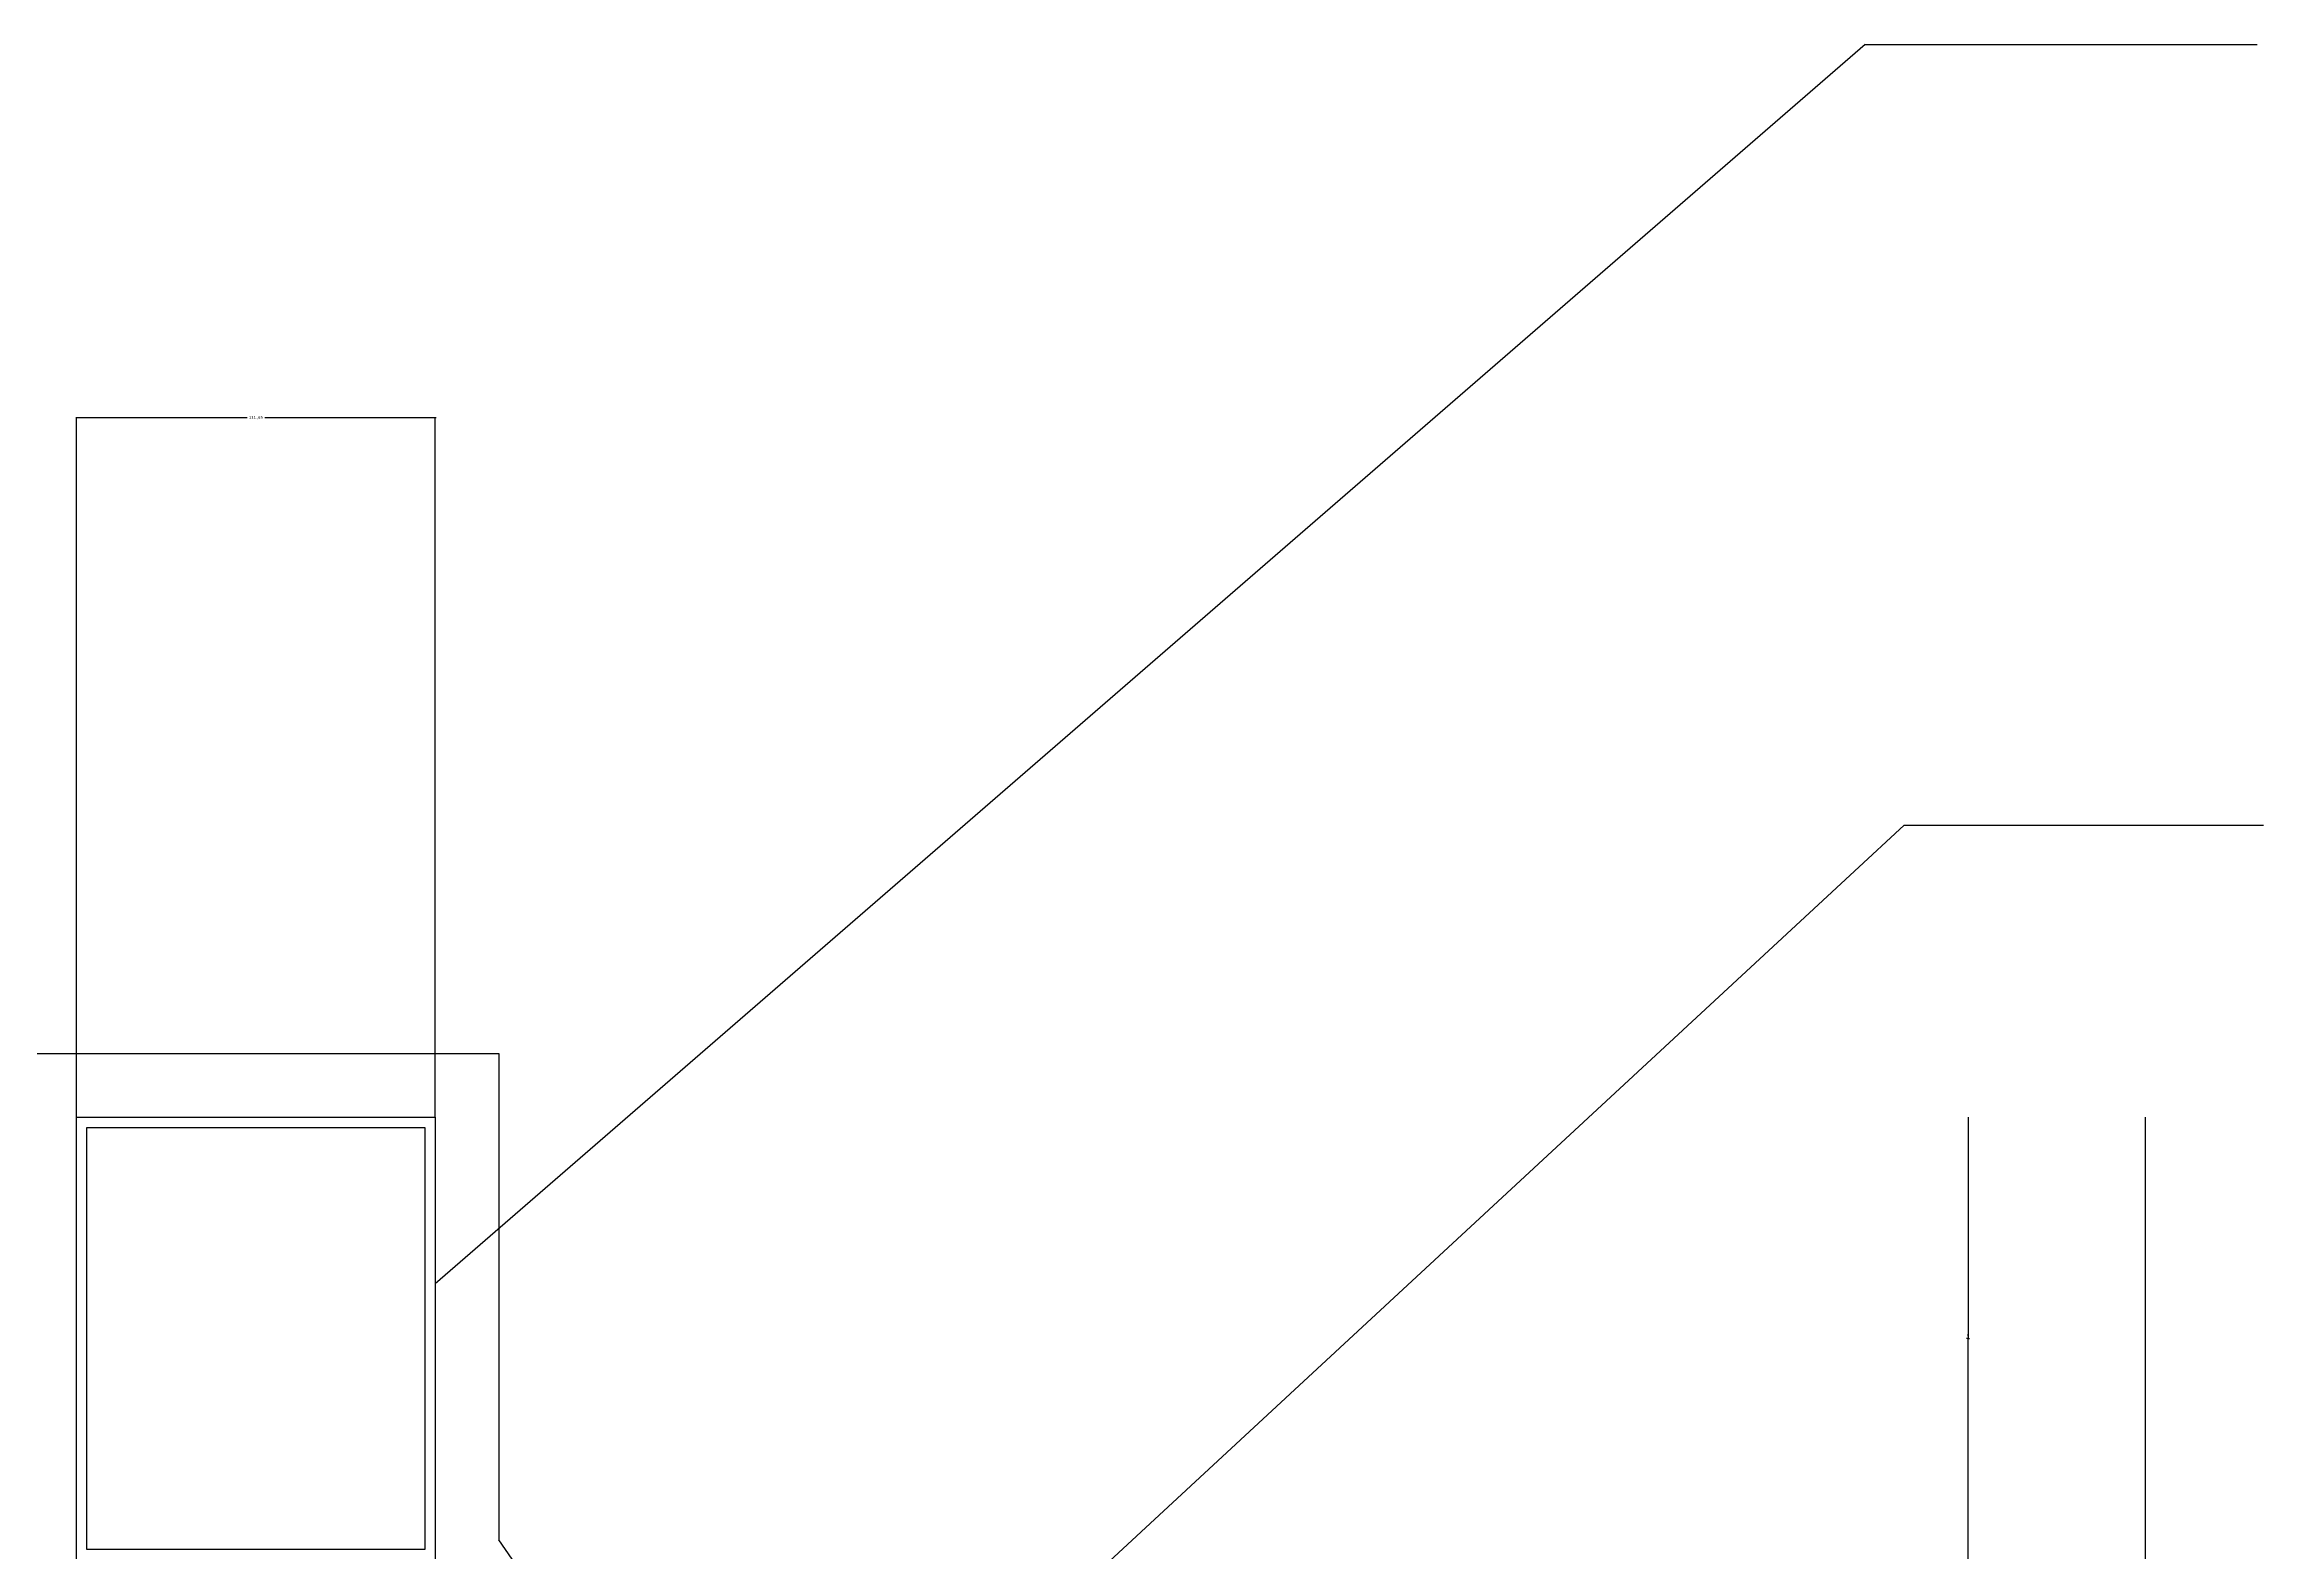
# Model space of a CAD drawing. Header units: metres. Extents: x -3883 to -1346, y 7082 to 10301.
# Drawn here: x -3160 to -2407, y 9718 to 10229 of the extents above; entities that cross this region are included whole.
import ezdxf

# ---------------------------------------------------------------- set-up
doc = ezdxf.new("R2010")
doc.units = ezdxf.units.M
for name, color, linetype in [('LM', 141, 'Continuous'), ('PUB_DIM', 3, 'Continuous'), ('PUB_WALL', 7, 'Continuous'), ('S_ROOF', 4, 'Continuous')]:
    doc.layers.add(name, color=color, linetype=linetype)
doc.dimstyles.get("Standard").update_dxf_attribs({"dimtxt": 2.5, "dimasz": 2.5, "dimexe": 1.25, "dimexo": 0.625, "dimtad": 1, "dimcen": 2.5, "dimazin": 3, "dimtfac": 1, "dimtmove": 0, "dimatfit": 3})

# ---------------------------------------------------------------- blocks, each defined once
blk = doc.blocks.new('*D2')
for p, q in [((-3091.085, 10102.21), (-3149.16, 10102.21)), ((-3148.91, 9865.21), (-3148.91, 10102.21)), ((-3027.01, 10102.21), (-3085.085, 10102.21)), ((-3027.26, 9865.21), (-3027.26, 10102.21))]:
    blk.add_line(p, q)
at = {"layer": 'Defpoints'}
for p in [(-3027.26, 10102.21), (-3148.91, 9865.21), (-3027.26, 9865.21)]:
    blk.add_point(p, dxfattribs=at)
at = {"layer": 'PUB_DIM', "insert": (-3088.085, 10102.21), "char_height": 1, "attachment_point": 5}
blk.add_mtext('121,65', dxfattribs=at)
blk = doc.blocks.new('*D7')
for p, q in [((-2507.64, 9865.21), (-2507.64, 9790.21)), ((-2507.89, 9790.21), (-2508.14, 9790.21)), ((-2507.64, 9715.21), (-2507.64, 9790.21)), ((-2507.64, 9790.21), (-2507.64, 9790.21)), ((-2507.39, 9790.21), (-2507.14, 9790.21))]:
    blk.add_line(p, q)
at = {"layer": 'Defpoints'}
for p in [(-2507.64, 9865.21), (-2507.64, 9790.21), (-2507.64, 9715.21)]:
    blk.add_point(p, dxfattribs=at)
at = {"layer": 'PUB_DIM', "insert": (-2507.64, 9791.335), "char_height": 1, "attachment_point": 5}
blk.add_mtext('0', dxfattribs=at)
blk = doc.blocks.new('*D11')
for p, q in [((-2447.64, 9865.21), (-2447.64, 9315.21)), ((-2447.89, 9315.21), (-2448.14, 9315.21)), ((-2447.64, 8765.21), (-2447.64, 9315.21)), ((-2447.64, 9315.21), (-2447.64, 9315.21)), ((-2447.39, 9315.21), (-2447.14, 9315.21))]:
    blk.add_line(p, q)
at = {"layer": 'Defpoints'}
for p in [(-2447.64, 9865.21), (-2447.64, 9315.21), (-2447.64, 8765.21)]:
    blk.add_point(p, dxfattribs=at)
at = {"layer": 'PUB_DIM', "insert": (-2447.64, 9316.335), "char_height": 1, "attachment_point": 5}
blk.add_mtext('0', dxfattribs=at)

msp = doc.modelspace()

# ---------------------------------------------------------------- linework, layer by layer
at = {"layer": 'LM'}
for p, q in [((-2542.5, 10228.7), (-3027.26, 9808.69)), ((-2542.5, 10228.7), (-2409.65, 10228.7)), ((-2529.27, 9964.13), (-2937.79, 9586.08)), ((-2529.27, 9964.13), (-2407.45, 9964.13)), ((-3838.73, 9886.71), (-3005.76, 9886.71)), ((-3005.76, 9886.71), (-3005.76, 9721.93)), ((-2482.64, 8966.88), (-3005.76, 9721.93))]:
    msp.add_line(p, q, dxfattribs=at)
at = {"layer": 'PUB_WALL'}
msp.add_lwpolyline([(-3145.41, 9861.71), (-3030.76, 9861.71), (-3030.76, 9718.71), (-3145.41, 9718.71)], close=True, dxfattribs=at)
at = {"layer": 'S_ROOF'}
for p, q in [((-3148.91, 9715.21), (-3148.91, 9865.21)), ((-3148.91, 9865.21), (-3027.26, 9865.21)), ((-3027.26, 9865.21), (-3027.26, 9715.21))]:
    msp.add_line(p, q, dxfattribs=at)

# ---------------------------------------------------------------- dimensions: what is measured, and where the dimension line sits
at = {"layer": 'PUB_DIM'}
for base, p1, p2, picture, middle in [((-3027.26, 10102.21), (-3027.26, 9865.21), (-3148.91, 9865.21), '*D2', (-3088.085, 10102.21)), ((-2507.64, 9790.21), (-2507.64, 9715.21), (-2507.64, 9865.21), '*D7', (-2507.64, 9791.335)), ((-2447.64, 9315.21), (-2447.64, 8765.21), (-2447.64, 9865.21), '*D11', (-2447.64, 9316.335))]:
    dim = msp.add_linear_dim(base=base, p1=p1, p2=p2, dimstyle='Standard', dxfattribs=at)
    dim.commit()
    dim.dimension.update_dxf_attribs({"geometry": picture, "text_midpoint": middle})

doc.saveas('drawing.dxf')
